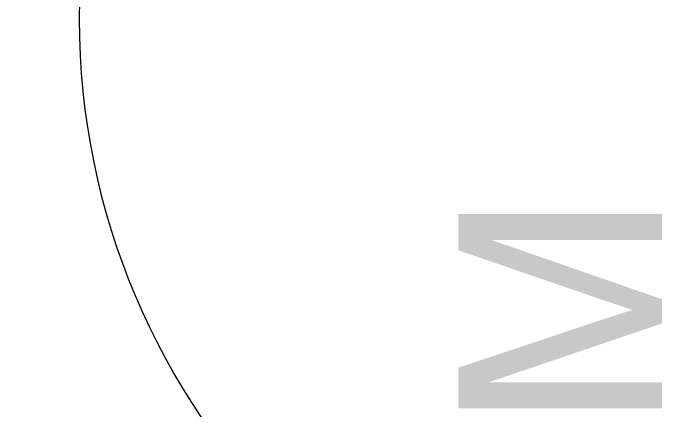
# Model space of a CAD drawing. Header units: inches. Extents: x 0.0008 to 0.0144, y 0.0003 to 0.0113.
# Drawn here: x 0.0013045 to 0.0015638, y 0.002509 to 0.0026627 of the extents above; entities that cross this region are included whole.
import ezdxf

# ---------------------------------------------------------------- set-up
doc = ezdxf.new("R2010")
doc.units = ezdxf.units.IN
doc.header["$MEASUREMENT"] = 0
doc.layers.add('Standard', color=7, linetype='Continuous')

# ---------------------------------------------------------------- blocks, each defined once
blk = doc.blocks.new('*U396')
at = {"color": 7, "linetype": 'ByBlock'}
for points in [[(0.0375068, 0.0653046), (0.0375068, 0.0656606), (0.0378042, 0.0652023)], [(0.0378042, 0.0652023), (0.0378042, 0.0656606), (0.0378328, 0.0651924)], [(0.0378328, 0.0654056), (0.0378328, 0.0656606), (0.0388985, 0.0654056)], [(0.0388985, 0.0654056), (0.0378328, 0.0656606), (0.0388985, 0.0656606)], [(0.0392188, 0.0654056), (0.0392188, 0.0656606), (0.0395068, 0.0654056)], [(0.0395068, 0.0654056), (0.0392188, 0.0656606), (0.0395068, 0.0656606)], [(0.0378328, 0.0651924), (0.0378328, 0.0654056), (0.0388985, 0.0648256)], [(0.0388985, 0.0648256), (0.0378328, 0.0654056), (0.0388985, 0.0650356)], [(0.0388985, 0.0648256), (0.0388985, 0.0650356), (0.0389228, 0.0648174)], [(0.0389228, 0.0648174), (0.0389228, 0.0650271), (0.0390838, 0.064763)], [(0.0390838, 0.064763), (0.0390838, 0.0649712), (0.0390962, 0.064759)], [(0.0390962, 0.064759), (0.0390962, 0.0649669), (0.0392188, 0.0647193)], [(0.0390838, 0.0644419), (0.0389228, 0.0646236), (0.0390838, 0.0646757)], [(0.0390962, 0.0644461), (0.0390838, 0.0646757), (0.0390962, 0.0646796)], [(0.0392188, 0.0644878), (0.0390962, 0.0646796), (0.0392188, 0.0647193)], [(0.0388985, 0.0643789), (0.0378328, 0.0642593), (0.0388985, 0.0646155)], [(0.0389228, 0.0643872), (0.0388985, 0.0646155), (0.0389228, 0.0646236)], [(0.0378328, 0.0640167), (0.0378328, 0.0642593), (0.0388985, 0.0643789)], [(0.0378042, 0.063752), (0.0375068, 0.0641503), (0.0378042, 0.0642497)], [(0.0378328, 0.0640167), (0.0378042, 0.0642497), (0.0378328, 0.0642593)], [(0.0378328, 0.063752), (0.0378328, 0.064007), (0.0388985, 0.063752)], [(0.0388985, 0.063752), (0.0378328, 0.064007), (0.0388985, 0.064007)], [(0.0392188, 0.063752), (0.0392188, 0.064007), (0.0395068, 0.063752)], [(0.0395068, 0.063752), (0.0392188, 0.064007), (0.0395068, 0.064007)]]:
    blk.add_solid(points, dxfattribs=at)
at = {"color": 7, "linetype": 'ByBlock', "extrusion": (0, 0, -1)}
for points in [[(-0.0378042, 0.0652023), (-0.0375068, 0.0656606), (-0.0378042, 0.0656606)], [(-0.0378328, 0.0651924), (-0.0378042, 0.0656606), (-0.0378328, 0.0656606)], [(-0.0388985, 0.0654056), (-0.0388985, 0.0656606), (-0.0389228, 0.0654056)], [(-0.0389228, 0.0654056), (-0.0388985, 0.0656606), (-0.0389228, 0.0656606)], [(-0.0389228, 0.0654056), (-0.0389228, 0.0656606), (-0.0390838, 0.0654056)], [(-0.0390838, 0.0654056), (-0.0389228, 0.0656606), (-0.0390838, 0.0656606)], [(-0.0390838, 0.0654056), (-0.0390838, 0.0656606), (-0.0390962, 0.0654056)], [(-0.0390962, 0.0654056), (-0.0390838, 0.0656606), (-0.0390962, 0.0656606)], [(-0.0390962, 0.0654056), (-0.0390962, 0.0656606), (-0.0392188, 0.0654056)], [(-0.0392188, 0.0654056), (-0.0390962, 0.0656606), (-0.0392188, 0.0656606)], [(-0.0389228, 0.0648174), (-0.0388985, 0.0650356), (-0.0389228, 0.0650271)], [(-0.0390838, 0.064763), (-0.0389228, 0.0650271), (-0.0390838, 0.0649712)], [(-0.0390962, 0.064759), (-0.0390838, 0.0649712), (-0.0390962, 0.0649669)], [(-0.0392188, 0.0647193), (-0.0390962, 0.0649669), (-0.0392188, 0.0649243)], [(-0.0392188, 0.0644878), (-0.0392188, 0.0649243), (-0.0395068, 0.0645856)], [(-0.0395068, 0.0645856), (-0.0392188, 0.0649243), (-0.0395068, 0.0648243)], [(-0.0390838, 0.0644419), (-0.0390838, 0.0646757), (-0.0390962, 0.0644461)], [(-0.0390962, 0.0644461), (-0.0390962, 0.0646796), (-0.0392188, 0.0644878)], [(-0.0388985, 0.0643789), (-0.0388985, 0.0646155), (-0.0389228, 0.0643872)], [(-0.0389228, 0.0643872), (-0.0389228, 0.0646236), (-0.0390838, 0.0644419)], [(-0.0378042, 0.064007), (-0.0378042, 0.0642497), (-0.0378328, 0.0640167)], [(-0.0375068, 0.063752), (-0.0375068, 0.0641503), (-0.0378042, 0.063752)], [(-0.0378042, 0.063752), (-0.0378042, 0.064007), (-0.0378328, 0.063752)], [(-0.0378328, 0.063752), (-0.0378042, 0.064007), (-0.0378328, 0.064007)], [(-0.0388985, 0.063752), (-0.0388985, 0.064007), (-0.0389228, 0.063752)], [(-0.0389228, 0.063752), (-0.0388985, 0.064007), (-0.0389228, 0.064007)], [(-0.0389228, 0.063752), (-0.0389228, 0.064007), (-0.0390838, 0.063752)], [(-0.0390838, 0.063752), (-0.0389228, 0.064007), (-0.0390838, 0.064007)], [(-0.0390838, 0.063752), (-0.0390838, 0.064007), (-0.0390962, 0.063752)], [(-0.0390962, 0.063752), (-0.0390838, 0.064007), (-0.0390962, 0.064007)], [(-0.0390962, 0.063752), (-0.0390962, 0.064007), (-0.0392188, 0.063752)], [(-0.0392188, 0.063752), (-0.0390962, 0.064007), (-0.0392188, 0.064007)]]:
    blk.add_solid(points, dxfattribs=at)

msp = doc.modelspace()

# ---------------------------------------------------------------- linework, layer by layer
at = {"layer": 'Standard', "color": 2, "linetype": 'ByBlock'}
msp.add_circle((0.00160567, 0.00266065), 0.00027559, dxfattribs=at)

# ---------------------------------------------------------------- block references
at = {"color": 7, "linetype": 'ByBlock', "xscale": 0.03937007874015748, "yscale": 0.03937007874015748, "zscale": 0.03937007874015748}
msp.add_blockref('*U396', (0, 0), dxfattribs=at)

doc.saveas('drawing.dxf')
